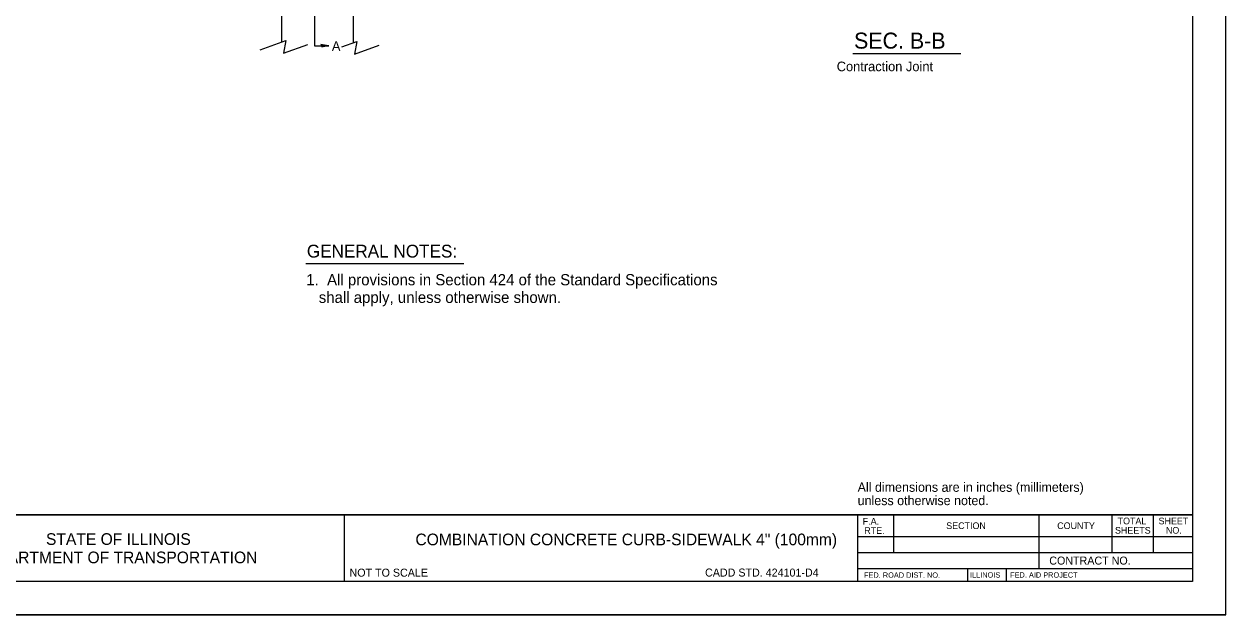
# Model space of a CAD drawing. Extents: x 112682 to 126021, y 61994 to 72129.
# Drawn here: x 115393 to 116294, y 61994 to 62437 of the extents above; entities that cross this region are included whole.
import ezdxf

# ---------------------------------------------------------------- set-up
doc = ezdxf.new("R2010")
doc.units = 0
for name, color, linetype in [('Default', 7, 'Continuous'), ('Sheets_50 Reference Boundary', 7, 'Continuous'), ('Sheets_General Details', 7, 'Continuous'), ('Sheets_Printer Plotting Border', 7, 'Continuous')]:
    doc.layers.add(name, color=color, linetype=linetype)

msp = doc.modelspace()

# ---------------------------------------------------------------- linework, layer by layer
at = {"layer": 'Default'}
msp.add_lwpolyline([(115615.65, 62420.6), (115615.84, 62419.78), (115618.16, 62420.13), (115621.16, 62420.52), (115617.96, 62420.96), (115615.16, 62421.45), (115615.65, 62420.6), (115615.9, 62420.05), (115619.15, 62420.52), (115615.59, 62421.15), (115616.12, 62420.45), (115617.61, 62420.54), (115616.18, 62420.76)], dxfattribs=at)
at = {"layer": 'Sheets_50 Reference Boundary'}
msp.add_lwpolyline([(114693.95, 63068.9), (116268.95, 63068.9), (116268.95, 62068.9), (114693.95, 62068.9)], close=True, dxfattribs=at)
at = {"layer": 'Sheets_General Details'}
for p, q in [((116293.95, 61993.9), (116293.95, 63093.9)), ((115585.53, 62896.59), (115585.53, 62422.98)), ((115639.53, 62422.98), (115639.53, 62896.59)), ((115610.36, 62463.72), (115610.36, 62420.52)), ((115610.36, 62420.52), (115621.16, 62420.52)), ((116014.08, 62414.69), (116094.99, 62414.69)), ((115603.97, 62257.24), (115722.4, 62257.24)), ((114693.95, 62068.9), (116268.95, 62068.9)), ((115632.66, 62068.9), (115632.66, 62018.9)), ((116017.66, 62068.9), (116017.66, 62018.9)), ((116044.67, 62068.9), (116044.67, 62040.65)), ((116153.67, 62068.9), (116153.67, 62028.65)), ((116208.27, 62068.9), (116208.27, 62040.65)), ((116239.31, 62068.9), (116239.31, 62040.65)), ((116017.66, 62052.65), (116268.95, 62052.65)), ((116017.66, 62040.65), (116268.95, 62040.65)), ((116017.66, 62028.65), (116268.95, 62028.65)), ((116100.02, 62028.65), (116100.02, 62018.9)), ((116129.02, 62028.65), (116129.02, 62018.9)), ((116293.95, 61993.9), (114593.95, 61993.9))]:
    msp.add_line(p, q, dxfattribs=at)
msp.add_lwpolyline([(114693.95, 63068.9), (116268.95, 63068.9), (116268.95, 62018.9), (114693.95, 62018.9)], close=True, dxfattribs=at)
for points in [[(115569.66, 62417.5), (115588.92, 62424.5), (115587.19, 62414.93), (115605.44, 62421.56)], [(115630.95, 62419.65), (115642.08, 62423.69), (115640.34, 62414.13), (115658.89, 62420.87)]]:
    msp.add_lwpolyline(points, dxfattribs=at)
at = {"layer": 'Sheets_Printer Plotting Border'}
msp.add_lwpolyline([(114593.95, 61993.9), (116293.95, 61993.9), (116293.95, 63093.9), (114593.95, 63093.9)], close=True, dxfattribs=at)

# ---------------------------------------------------------------- texts
at = {"layer": 'Sheets_General Details'}
for s, height, p in [('A', 7.2, (115623.42, 62416.66)), ('SEC. B-B', 12, (116015.02, 62418.35)), ('Contraction Joint', 7.2, (116002.03, 62401.41)), ('GENERAL NOTES:', 9.5988, (115604.65, 62261.76)), ('1.  All provisions in Section 424 of the Standard Specifications', 8.4, (115604.21, 62240.96)), ('   shall apply, unless otherwise shown.', 8.4, (115604.21, 62227.76)), ('All dimensions are in inches (millimeters)', 7.0009, (116017.7, 62086.19)), ('unless otherwise noted.', 7.0009, (116017.7, 62076.19)), ('F.A. ', 5, (116021.52, 62061.65)), ('SECTION', 4.999, (116084.17, 62058.27)), ('COUNTY', 4.999, (116167.39, 62058.27)), ('TOTAL', 4.999, (116212.69, 62061.83)), ('SHEET', 4.999, (116243.42, 62061.83)), ('STATE OF ILLINOIS', 8.7501, (115409.02, 62046.4)), ('COMBINATION CONCRETE CURB-SIDEWALK 4" (100mm)', 8.75, (115686.09, 62046.12)), ('RTE.', 5, (116022.68, 62054.65)), ('SHEETS', 4.999, (116210.72, 62054.83)), ('NO.', 4.999, (116248.93, 62054.83)), ('DEPARTMENT OF TRANSPORTATION', 8.7501, (115356.27, 62032.65)), ('CONTRACT NO.      ', 6, (116161.43, 62031.64)), ('NOT TO SCALE', 6, (115636.64, 62022.59)), ('   CADD STD. 424101-D4', 6, (115896.61, 62022.67)), ('FED. ROAD DIST. NO.  ', 4, (116022.49, 62021.77)), ('ILLINOIS', 4, (116101.98, 62021.88)), ('FED. AID PROJECT', 4, (116132.06, 62021.88))]:
    msp.add_text(s, height=height, dxfattribs=at).set_placement(p)

doc.saveas('drawing.dxf')
